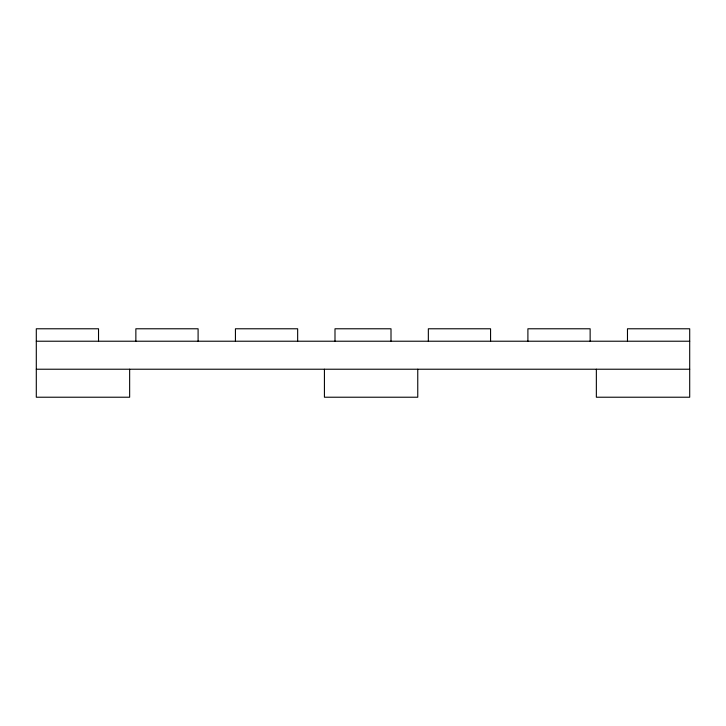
<?xml version="1.0" encoding="UTF-8"?>
<svg xmlns="http://www.w3.org/2000/svg" width="726" height="726" viewBox="0 0 726 726"><rect width="100%" height="100%" fill="white"/><g stroke="black" fill="none" stroke-linecap="round" stroke-linejoin="round"><path stroke-width="1.09" d="M36.3 341.22L689.7 341.22M36.3 369.225L689.7 369.225M627.473 341.22L627.473 328.778L689.7 328.778L689.7 397.222L596.355 397.222L596.355 369.225M590.138 341.22L590.138 328.778L527.902 328.778L527.902 341.22M490.567 341.22L490.567 328.778L428.34 328.778L428.34 341.22M417.759 369.225L417.759 397.222L324.422 397.222L324.422 369.225M391.005 341.22L391.005 328.778L334.995 328.778L334.995 341.22M297.66 341.22L297.66 328.778L235.433 328.778L235.433 341.22M198.098 341.22L198.098 328.778L135.862 328.778L135.862 341.22M129.645 369.225L129.645 397.222L36.3 397.222L36.3 328.778L98.527 328.778L98.527 341.22"/></g></svg>
